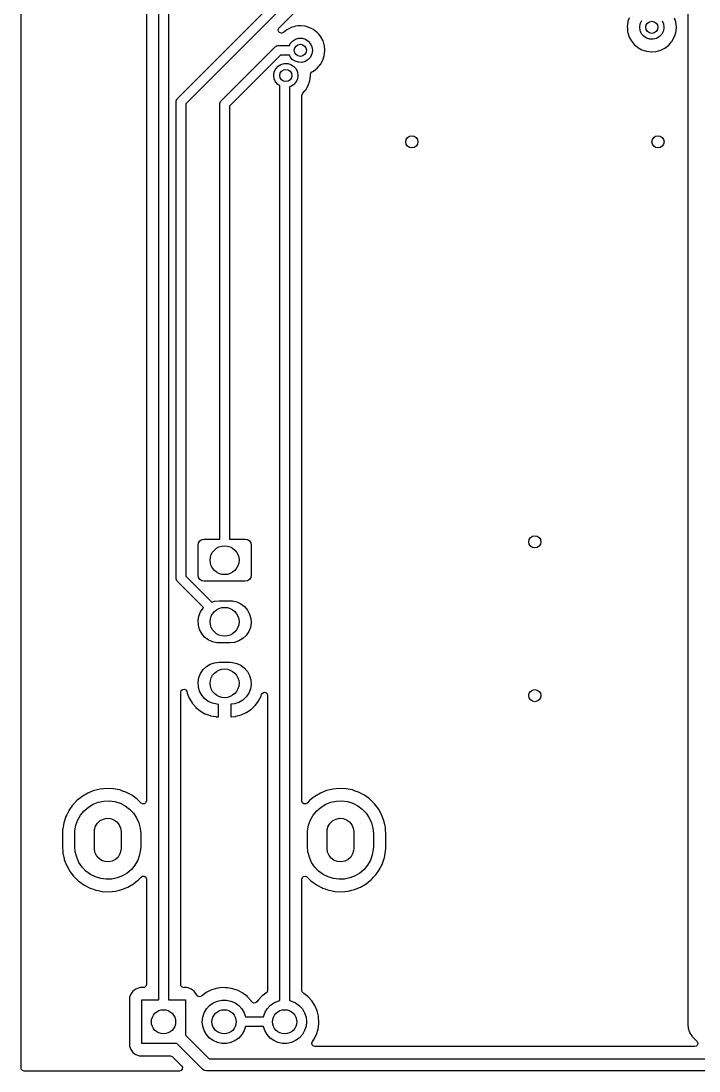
# Model space of a CAD drawing. Extents: x 63 to 234, y -148 to -41.
# Drawn here: x 62.62 to 90.59, y -147.57 to -104.24 of the extents above; entities that cross this region are included whole.
import ezdxf

# ---------------------------------------------------------------- set-up
doc = ezdxf.new("R2010")
doc.units = 0
doc.layers.add('BLACK', color=7, linetype='CONTINUOUS')

msp = doc.modelspace()

# ---------------------------------------------------------------- linework, layer by layer
at = {"layer": 'BLACK', "linetype": 'CONTINUOUS'}
for p, q in [((62.6155, -147.447), (62.6155, -40.7665)), ((90.1379, -97.205), (90.1379, -145.592)), ((69.0736, -107.428), (77.778, -98.7232)), ((78.1194, -98.9474), (69.415, -107.652)), ((73.2637, -104.522), (78.4585, -99.3274)), ((68.297, -144.642), (68.297, -101.992)), ((68.697, -101.992), (68.697, -144.642)), ((67.7885, -102.626), (67.7885, -136.425)), ((74.0672, -104.44), (73.9589, -104.45)), ((74.1497, -104.433), (74.0672, -104.44)), ((74.1558, -104.433), (74.1497, -104.433)), ((74.3402, -104.453), (74.1558, -104.433)), ((74.1558, -104.433), (74.1558, -104.433)), ((87.6548, -104.285), (87.6327, -104.481)), ((87.6627, -104.26), (87.6548, -104.285)), ((87.7127, -104.102), (87.6627, -104.26)), ((88.146, -104.489), (88.1678, -104.349)), ((88.1678, -104.349), (88.2281, -104.221)), ((89.0672, -104.226), (89.1259, -104.355)), ((89.1259, -104.355), (89.146, -104.496)), ((89.6309, -104.268), (89.5847, -104.115)), ((89.6401, -104.299), (89.6309, -104.268)), ((89.6594, -104.496), (89.6401, -104.299)), ((73.228, -104.593), (73.2575, -104.529)), ((73.2381, -104.664), (73.228, -104.593)), ((73.2846, -104.717), (73.2381, -104.664)), ((73.2575, -104.529), (73.2637, -104.522)), ((73.3528, -104.737), (73.2846, -104.717)), ((73.3699, -104.737), (73.3528, -104.737)), ((73.3832, -104.737), (73.3699, -104.737)), ((73.4488, -104.71), (73.3832, -104.737)), ((73.5877, -104.598), (73.4488, -104.71)), ((73.6708, -104.555), (73.5877, -104.598)), ((73.7575, -104.509), (73.6708, -104.555)), ((73.763, -104.506), (73.7575, -104.509)), ((73.7575, -104.509), (73.7575, -104.509)), ((73.8683, -104.475), (73.763, -104.506)), ((73.9468, -104.452), (73.8683, -104.475)), ((73.9527, -104.45), (73.9468, -104.452)), ((73.9468, -104.452), (73.9468, -104.452)), ((73.9588, -104.45), (73.9527, -104.45)), ((73.9589, -104.45), (73.9588, -104.45)), ((74.3464, -104.453), (74.3402, -104.453)), ((74.3402, -104.453), (74.3402, -104.453)), ((74.5353, -104.512), (74.3464, -104.453)), ((74.7093, -104.606), (74.5353, -104.512)), ((74.714, -104.61), (74.7093, -104.606)), ((74.8546, -104.726), (74.714, -104.61)), ((74.714, -104.61), (74.714, -104.61)), ((74.8617, -104.732), (74.8546, -104.726)), ((74.8656, -104.737), (74.8617, -104.732)), ((74.9126, -104.794), (74.8656, -104.737)), ((74.8656, -104.737), (74.8656, -104.737)), ((74.9867, -104.885), (74.9126, -104.794)), ((87.6327, -104.481), (87.6363, -104.524)), ((87.6363, -104.524), (87.6483, -104.666)), ((87.6483, -104.666), (87.6493, -104.679)), ((87.6493, -104.679), (87.6589, -104.712)), ((87.6589, -104.712), (87.7011, -104.859)), ((87.7011, -104.859), (87.7038, -104.869)), ((87.7038, -104.869), (87.7942, -105.045)), ((88.1644, -104.63), (88.146, -104.489)), ((88.2215, -104.76), (88.1644, -104.63)), ((88.3127, -104.868), (88.2215, -104.76)), ((88.4307, -104.947), (88.3127, -104.868)), ((89.0605, -104.775), (88.9654, -104.88)), ((89.1223, -104.648), (89.0605, -104.775)), ((89.1459, -104.508), (89.1223, -104.648)), ((89.146, -104.496), (89.1459, -104.508)), ((89.5718, -104.908), (89.6342, -104.72)), ((89.6342, -104.72), (89.659, -104.524)), ((89.659, -104.524), (89.6592, -104.509)), ((89.6592, -104.509), (89.6593, -104.499)), ((89.6593, -104.499), (89.6594, -104.496)), ((89.6593, -104.499), (89.6593, -104.499)), ((70.8756, -107.531), (73.1019, -105.304)), ((73.1019, -105.304), (73.1302, -105.287)), ((73.1302, -105.287), (73.1564, -105.266)), ((73.1564, -105.266), (73.1676, -105.263)), ((73.1676, -105.263), (73.1773, -105.257)), ((73.1773, -105.257), (73.2105, -105.253)), ((73.2105, -105.253), (73.2431, -105.246)), ((73.2431, -105.246), (73.6897, -105.246)), ((73.6897, -105.246), (73.7247, -105.171)), ((73.7247, -105.171), (73.8185, -105.065)), ((73.8185, -105.065), (73.9384, -104.989)), ((73.9384, -104.989), (74.0747, -104.951)), ((74.0747, -104.951), (74.2165, -104.951)), ((74.2165, -104.951), (74.3523, -104.992)), ((74.3523, -104.992), (74.4713, -105.069)), ((74.4713, -105.069), (74.5638, -105.177)), ((74.5638, -105.177), (74.6225, -105.306)), ((74.6225, -105.306), (74.6426, -105.446)), ((75.0795, -105.06), (74.9867, -104.885)), ((75.0949, -105.111), (75.0795, -105.06)), ((75.1294, -105.225), (75.0949, -105.111)), ((75.1367, -105.249), (75.1294, -105.225)), ((75.156, -105.446), (75.1367, -105.249)), ((87.7942, -105.045), (87.917, -105.2)), ((87.917, -105.2), (87.9217, -105.204)), ((87.9217, -105.204), (87.9217, -105.204)), ((87.9217, -105.204), (88.0545, -105.317)), ((88.5661, -104.989), (88.4307, -104.947)), ((88.7078, -104.992), (88.5661, -104.989)), ((88.8446, -104.954), (88.7078, -104.992)), ((88.9654, -104.88), (88.8446, -104.954)), ((89.189, -105.351), (89.3448, -105.229)), ((89.3448, -105.229), (89.4572, -105.099)), ((89.4572, -105.099), (89.47, -105.084)), ((89.47, -105.084), (89.4701, -105.084)), ((89.4701, -105.084), (89.4741, -105.08)), ((89.4741, -105.08), (89.5718, -104.908)), ((73.3259, -105.646), (71.217, -107.755)), ((73.6899, -105.646), (73.3259, -105.646)), ((73.7181, -105.71), (73.6899, -105.646)), ((73.8093, -105.819), (73.7181, -105.71)), ((74.5571, -105.725), (74.462, -105.831)), ((74.6189, -105.598), (74.5571, -105.725)), ((74.6425, -105.458), (74.6189, -105.598)), ((74.6426, -105.446), (74.6425, -105.458)), ((75.0684, -105.858), (75.1308, -105.67)), ((75.1308, -105.67), (75.1556, -105.474)), ((75.1556, -105.474), (75.156, -105.446)), ((88.0545, -105.317), (88.0677, -105.328)), ((88.0677, -105.328), (88.2403, -105.424)), ((88.2403, -105.424), (88.4284, -105.485)), ((88.4284, -105.485), (88.6248, -105.509)), ((88.6248, -105.509), (88.6309, -105.508)), ((88.6309, -105.508), (88.8158, -105.494)), ((88.6309, -105.508), (88.6309, -105.508)), ((88.8158, -105.494), (88.8158, -105.494)), ((88.8158, -105.494), (88.822, -105.494)), ((88.822, -105.494), (89.0125, -105.44)), ((89.0125, -105.44), (89.018, -105.438)), ((89.018, -105.438), (89.1835, -105.354)), ((89.018, -105.438), (89.018, -105.438)), ((89.1835, -105.354), (89.189, -105.351)), ((89.1835, -105.354), (89.1835, -105.354)), ((73.1279, -106.212), (73.2218, -106.106)), ((73.2218, -106.106), (73.3417, -106.03)), ((73.3417, -106.03), (73.478, -105.991)), ((73.478, -105.991), (73.6197, -105.992)), ((73.6197, -105.992), (73.7556, -106.033)), ((73.7556, -106.033), (73.8745, -106.11)), ((73.9273, -105.897), (73.8093, -105.819)), ((73.8745, -106.11), (73.9671, -106.217)), ((74.0627, -105.939), (73.9273, -105.897)), ((74.2044, -105.942), (74.0627, -105.939)), ((74.3412, -105.905), (74.2044, -105.942)), ((74.462, -105.831), (74.3412, -105.905)), ((74.8414, -106.18), (74.9351, -106.071)), ((74.9351, -106.071), (74.9666, -106.035)), ((74.9666, -106.035), (74.9667, -106.035)), ((74.9667, -106.035), (74.9707, -106.03)), ((74.9707, -106.03), (75.0684, -105.858)), ((73.0459, -106.48), (73.0677, -106.34)), ((73.0642, -106.621), (73.0459, -106.48)), ((73.0677, -106.34), (73.1279, -106.212)), ((73.9671, -106.217), (74.0257, -106.346)), ((74.0457, -106.499), (74.0222, -106.638)), ((74.0257, -106.346), (74.0458, -106.486)), ((74.0458, -106.486), (74.0457, -106.499)), ((74.534, -106.711), (74.5588, -106.515)), ((74.5563, -106.457), (74.5696, -106.387)), ((74.5592, -106.486), (74.5563, -106.457)), ((74.5588, -106.515), (74.5592, -106.486)), ((74.5696, -106.387), (74.6184, -106.336)), ((74.6184, -106.336), (74.6249, -106.332)), ((74.6249, -106.332), (74.6538, -106.318)), ((74.6538, -106.318), (74.6856, -106.302)), ((74.6856, -106.302), (74.7688, -106.236)), ((74.7688, -106.236), (74.8366, -106.184)), ((74.8366, -106.184), (74.8414, -106.18)), ((73.1213, -106.751), (73.0642, -106.621)), ((73.2126, -106.859), (73.1213, -106.751)), ((73.297, -106.915), (73.2126, -106.859)), ((73.297, -144.669), (73.297, -106.915)), ((73.7444, -106.945), (73.697, -106.958)), ((73.697, -106.958), (73.697, -144.669)), ((73.8652, -106.871), (73.7444, -106.945)), ((73.9603, -106.766), (73.8652, -106.871)), ((74.0222, -106.638), (73.9603, -106.766)), ((74.3739, -107.071), (74.4716, -106.899)), ((74.4716, -106.899), (74.534, -106.711)), ((69.0349, -107.482), (69.0558, -107.456)), ((69.0558, -107.456), (69.0736, -107.428)), ((74.2055, -107.311), (74.2255, -107.243)), ((74.2055, -136.429), (74.2055, -107.311)), ((74.2255, -107.243), (74.2427, -107.222)), ((74.2427, -107.222), (74.2447, -107.22)), ((74.2447, -107.22), (74.3322, -107.119)), ((74.3322, -107.119), (74.3699, -107.075)), ((74.3699, -107.075), (74.3739, -107.071)), ((74.3699, -107.075), (74.3699, -107.075)), ((69.015, -107.569), (69.0225, -107.536)), ((69.015, -127.23), (69.015, -107.569)), ((69.0225, -107.536), (69.0262, -107.503)), ((69.0262, -107.503), (69.0324, -107.493)), ((69.0324, -107.493), (69.0349, -107.482)), ((69.415, -107.652), (69.415, -127.147)), ((70.817, -107.672), (70.8245, -107.639)), ((70.817, -125.622), (70.817, -107.672)), ((70.8245, -107.639), (70.8282, -107.606)), ((70.8282, -107.606), (70.8344, -107.596)), ((70.8344, -107.596), (70.8369, -107.585)), ((70.8369, -107.585), (70.8578, -107.559)), ((70.8578, -107.559), (70.8756, -107.531)), ((71.217, -107.755), (71.217, -125.622)), ((69.9952, -125.695), (70.0763, -125.641)), ((70.0763, -125.641), (70.172, -125.622)), ((70.172, -125.622), (70.817, -125.622)), ((71.217, -125.622), (71.862, -125.622)), ((71.862, -125.622), (71.9577, -125.641)), ((71.9577, -125.641), (72.0388, -125.695)), ((69.922, -125.872), (69.941, -125.776)), ((69.922, -127.112), (69.922, -125.872)), ((69.941, -125.776), (69.9952, -125.695)), ((72.0388, -125.695), (72.093, -125.776)), ((72.093, -125.776), (72.112, -125.872)), ((72.112, -125.872), (72.112, -127.112)), ((69.0224, -127.263), (69.015, -127.23)), ((69.0261, -127.296), (69.0224, -127.263)), ((69.0322, -127.306), (69.0261, -127.296)), ((69.0348, -127.317), (69.0322, -127.306)), ((69.0556, -127.343), (69.0348, -127.317)), ((69.0733, -127.371), (69.0556, -127.343)), ((70.1504, -128.448), (69.0733, -127.371)), ((69.415, -127.147), (70.4892, -128.221)), ((69.941, -127.208), (69.922, -127.112)), ((69.9952, -127.289), (69.941, -127.208)), ((70.0763, -127.343), (69.9952, -127.289)), ((70.172, -127.362), (70.0763, -127.343)), ((71.862, -127.362), (70.172, -127.362)), ((71.9577, -127.343), (71.862, -127.362)), ((72.0388, -127.289), (71.9577, -127.343)), ((72.093, -127.208), (72.0388, -127.289)), ((72.112, -127.112), (72.093, -127.208)), ((70.4892, -128.221), (70.6052, -128.182)), ((70.6052, -128.182), (70.792, -128.162)), ((70.792, -128.162), (71.242, -128.162)), ((71.242, -128.162), (71.339, -128.167)), ((71.339, -128.167), (71.5224, -128.208)), ((71.5224, -128.208), (71.6927, -128.288)), ((69.954, -128.798), (70.0238, -128.624)), ((70.0238, -128.624), (70.1295, -128.468)), ((70.1295, -128.468), (70.1504, -128.448)), ((71.6927, -128.288), (71.842, -128.402)), ((71.842, -128.402), (71.9633, -128.546)), ((71.9633, -128.546), (72.0509, -128.712)), ((69.9234, -128.983), (69.954, -128.798)), ((69.9332, -129.171), (69.9234, -128.983)), ((72.0509, -128.712), (72.1008, -128.893)), ((72.1106, -129.081), (72.08, -129.266)), ((72.1008, -128.893), (72.1106, -129.081)), ((69.9831, -129.352), (69.9332, -129.171)), ((70.0707, -129.518), (69.9831, -129.352)), ((70.192, -129.662), (70.0707, -129.518)), ((72.0102, -129.44), (71.9045, -129.596)), ((72.08, -129.266), (72.0102, -129.44)), ((70.3413, -129.776), (70.192, -129.662)), ((70.5116, -129.856), (70.3413, -129.776)), ((70.695, -129.897), (70.5116, -129.856)), ((70.792, -129.902), (70.695, -129.897)), ((71.242, -129.902), (70.792, -129.902)), ((71.4288, -129.882), (71.242, -129.902)), ((71.6069, -129.822), (71.4288, -129.882)), ((71.768, -129.725), (71.6069, -129.822)), ((71.9045, -129.596), (71.768, -129.725)), ((70.266, -130.879), (70.4271, -130.782)), ((70.4271, -130.782), (70.6052, -130.722)), ((70.6052, -130.722), (70.792, -130.702)), ((70.792, -130.702), (71.242, -130.702)), ((71.242, -130.702), (71.339, -130.707)), ((71.339, -130.707), (71.5224, -130.748)), ((71.5224, -130.748), (71.6927, -130.828)), ((71.6927, -130.828), (71.842, -130.942)), ((69.954, -131.338), (70.0238, -131.164)), ((70.0238, -131.164), (70.1295, -131.008)), ((70.1295, -131.008), (70.266, -130.879)), ((71.842, -130.942), (71.9633, -131.086)), ((71.9633, -131.086), (72.0509, -131.252)), ((72.0509, -131.252), (72.1008, -131.433)), ((69.9234, -131.523), (69.954, -131.338)), ((69.9332, -131.711), (69.9234, -131.523)), ((69.9831, -131.892), (69.9332, -131.711)), ((72.1106, -131.621), (72.08, -131.806)), ((72.1008, -131.433), (72.1106, -131.621)), ((69.2055, -131.936), (69.2255, -131.867)), ((69.2055, -144.007), (69.2055, -131.936)), ((69.2255, -131.867), (69.2792, -131.821)), ((69.2792, -131.821), (69.3494, -131.811)), ((69.3494, -131.811), (69.414, -131.84)), ((69.414, -131.84), (69.4524, -131.9)), ((69.4524, -131.9), (69.4548, -131.91)), ((69.4548, -131.91), (69.4663, -131.964)), ((69.4663, -131.964), (69.4693, -131.974)), ((69.4693, -131.974), (69.5513, -132.182)), ((70.0707, -132.058), (69.9831, -131.892)), ((70.192, -132.202), (70.0707, -132.058)), ((71.9045, -132.136), (71.768, -132.265)), ((72.0102, -131.98), (71.9045, -132.136)), ((72.08, -131.806), (72.0102, -131.98)), ((72.4198, -132.296), (72.521, -132.097)), ((72.521, -132.097), (72.525, -132.087)), ((72.525, -132.087), (72.5422, -132.032)), ((72.5422, -132.032), (72.5815, -131.973)), ((72.5815, -131.973), (72.6465, -131.944)), ((72.6465, -131.944), (72.7166, -131.955)), ((72.7166, -131.955), (72.7695, -132.003)), ((72.7695, -132.003), (72.7885, -132.069)), ((72.7885, -132.069), (72.7885, -144.25)), ((69.5513, -132.182), (69.556, -132.191)), ((69.556, -132.191), (69.6718, -132.382)), ((69.6718, -132.382), (69.6781, -132.391)), ((69.6781, -132.391), (69.8243, -132.559)), ((69.8243, -132.559), (69.832, -132.567)), ((69.832, -132.567), (70.0045, -132.708)), ((70.3413, -132.316), (70.192, -132.202)), ((70.5116, -132.396), (70.3413, -132.316)), ((70.695, -132.437), (70.5116, -132.396)), ((70.763, -132.44), (70.695, -132.437)), ((70.763, -132.936), (70.763, -132.44)), ((71.4288, -132.422), (71.271, -132.439)), ((71.271, -132.439), (71.271, -132.932)), ((71.6069, -132.362), (71.4288, -132.422)), ((71.768, -132.265), (71.6069, -132.362)), ((72.1124, -132.646), (72.2739, -132.492)), ((72.2739, -132.492), (72.281, -132.484)), ((72.281, -132.484), (72.4142, -132.305)), ((72.4142, -132.305), (72.4198, -132.296)), ((70.0045, -132.708), (70.0133, -132.714)), ((70.0133, -132.714), (70.2073, -132.825)), ((70.2073, -132.825), (70.2169, -132.829)), ((70.2169, -132.829), (70.4267, -132.905)), ((70.4267, -132.905), (70.437, -132.908)), ((70.437, -132.908), (70.6578, -132.948)), ((70.6578, -132.948), (70.666, -132.949)), ((70.666, -132.949), (70.6849, -132.95)), ((70.6849, -132.95), (70.6878, -132.95)), ((70.6878, -132.95), (70.7449, -132.95)), ((70.7449, -132.95), (70.7601, -132.946)), ((70.7601, -132.946), (70.7613, -132.944)), ((70.7613, -132.944), (70.763, -132.936)), ((71.271, -132.932), (71.2755, -132.947)), ((71.2755, -132.947), (71.2769, -132.948)), ((71.2769, -132.948), (71.2845, -132.95)), ((71.2845, -132.95), (71.2981, -132.95)), ((71.2981, -132.95), (71.3034, -132.95)), ((71.3034, -132.95), (71.4697, -132.936)), ((71.4697, -132.936), (71.4802, -132.934)), ((71.4802, -132.934), (71.6962, -132.878)), ((71.6962, -132.878), (71.7062, -132.874)), ((71.7062, -132.874), (71.9097, -132.783)), ((71.9097, -132.783), (71.919, -132.777)), ((71.919, -132.777), (72.1042, -132.653)), ((72.1042, -132.653), (72.1124, -132.646)), ((65.6169, -136.001), (65.397, -136.09)), ((65.6212, -135.999), (65.6169, -136.001)), ((65.6169, -136.001), (65.6169, -136.001)), ((65.7739, -135.962), (65.6212, -135.999)), ((65.8801, -135.936), (65.7739, -135.962)), ((65.8846, -135.935), (65.8801, -135.936)), ((65.8801, -135.936), (65.8801, -135.936)), ((66.1545, -135.909), (65.8846, -135.935)), ((66.1591, -135.909), (66.1545, -135.909)), ((66.4208, -135.922), (66.1591, -135.909)), ((66.1591, -135.909), (66.1591, -135.909)), ((66.4253, -135.922), (66.4208, -135.922)), ((66.4208, -135.922), (66.4208, -135.922)), ((66.4298, -135.923), (66.4253, -135.922)), ((66.5933, -135.956), (66.4298, -135.923)), ((66.4298, -135.923), (66.4298, -135.923)), ((66.6914, -135.975), (66.5933, -135.956)), ((66.8099, -136.017), (66.6914, -135.975)), ((66.9427, -136.064), (66.8099, -136.017)), ((66.9428, -136.064), (66.9427, -136.064)), ((66.9471, -136.065), (66.9428, -136.064)), ((67.187, -136.191), (66.9471, -136.065)), ((75.2169, -136.001), (74.997, -136.09)), ((75.2212, -135.999), (75.2169, -136.001)), ((75.2169, -136.001), (75.2169, -136.001)), ((75.3739, -135.962), (75.2212, -135.999)), ((75.4801, -135.936), (75.3739, -135.962)), ((75.4846, -135.935), (75.4801, -135.936)), ((75.4801, -135.936), (75.4801, -135.936)), ((75.7545, -135.909), (75.4846, -135.935)), ((75.7591, -135.909), (75.7545, -135.909)), ((76.0208, -135.922), (75.7591, -135.909)), ((75.7591, -135.909), (75.7591, -135.909)), ((76.0253, -135.922), (76.0208, -135.922)), ((76.0208, -135.922), (76.0208, -135.922)), ((76.0298, -135.923), (76.0253, -135.922)), ((76.1933, -135.956), (76.0298, -135.923)), ((76.0298, -135.923), (76.0298, -135.923)), ((76.2914, -135.975), (76.1933, -135.956)), ((76.4099, -136.017), (76.2914, -135.975)), ((76.5427, -136.064), (76.4099, -136.017)), ((76.5428, -136.064), (76.5427, -136.064)), ((76.5471, -136.065), (76.5428, -136.064)), ((76.787, -136.191), (76.5471, -136.065)), ((64.9209, -136.411), (64.7898, -136.551)), ((64.9241, -136.407), (64.9209, -136.411)), ((64.9376, -136.397), (64.9241, -136.407)), ((65.0643, -136.295), (64.9376, -136.397)), ((65.1358, -136.238), (65.0643, -136.295)), ((65.3698, -136.101), (65.1358, -136.238)), ((65.397, -136.09), (65.3698, -136.101)), ((65.5923, -136.564), (65.8062, -136.479)), ((65.8062, -136.479), (66.0313, -136.432)), ((66.0313, -136.432), (66.2611, -136.424)), ((66.2611, -136.424), (66.489, -136.454)), ((66.489, -136.454), (66.7087, -136.522)), ((67.1907, -136.194), (67.187, -136.191)), ((67.394, -136.342), (67.1907, -136.194)), ((67.4063, -136.351), (67.394, -136.342)), ((67.5716, -136.513), (67.4063, -136.351)), ((67.7685, -136.493), (67.7148, -136.54)), ((67.7885, -136.425), (67.7685, -136.493)), ((74.2062, -136.442), (74.2055, -136.429)), ((74.2333, -136.508), (74.2062, -136.442)), ((74.2915, -136.548), (74.2333, -136.508)), ((74.5241, -136.407), (74.4257, -136.513)), ((74.5376, -136.397), (74.5241, -136.407)), ((74.6643, -136.295), (74.5376, -136.397)), ((74.7358, -136.238), (74.6643, -136.295)), ((74.9698, -136.101), (74.7358, -136.238)), ((74.997, -136.09), (74.9698, -136.101)), ((75.1923, -136.564), (75.4062, -136.479)), ((75.4062, -136.479), (75.6313, -136.432)), ((75.6313, -136.432), (75.8611, -136.424)), ((75.8611, -136.424), (76.089, -136.454)), ((76.089, -136.454), (76.3087, -136.522)), ((76.7907, -136.194), (76.787, -136.191)), ((76.994, -136.342), (76.7907, -136.194)), ((77.0063, -136.351), (76.994, -136.342)), ((77.0689, -136.412), (77.0063, -136.351)), ((77.1801, -136.521), (77.0689, -136.412)), ((64.5824, -136.832), (64.5003, -136.997)), ((64.5844, -136.828), (64.5824, -136.832)), ((64.5824, -136.832), (64.5824, -136.832)), ((64.739, -136.606), (64.5844, -136.828)), ((64.7898, -136.551), (64.739, -136.606)), ((65.0762, -137.012), (65.222, -136.834)), ((65.222, -136.834), (65.3957, -136.683)), ((65.3957, -136.683), (65.5923, -136.564)), ((66.7087, -136.522), (66.9137, -136.626)), ((66.9137, -136.626), (67.0982, -136.763)), ((67.0982, -136.763), (67.2569, -136.93)), ((67.2569, -136.93), (67.3853, -137.121)), ((67.5744, -136.515), (67.5716, -136.513)), ((67.58, -136.521), (67.5744, -136.515)), ((67.6446, -136.55), (67.58, -136.521)), ((67.7148, -136.54), (67.6446, -136.55)), ((74.3625, -136.551), (74.2915, -136.548)), ((74.4236, -136.515), (74.3625, -136.551)), ((74.4257, -136.513), (74.4236, -136.515)), ((74.6762, -137.012), (74.822, -136.834)), ((74.822, -136.834), (74.9957, -136.683)), ((74.9957, -136.683), (75.1923, -136.564)), ((76.3087, -136.522), (76.5137, -136.626)), ((76.5137, -136.626), (76.6982, -136.763)), ((76.6982, -136.763), (76.8569, -136.93)), ((76.8569, -136.93), (76.9853, -137.121)), ((77.2002, -136.541), (77.1801, -136.521)), ((77.2029, -136.544), (77.2002, -136.541)), ((77.2074, -136.55), (77.2029, -136.544)), ((77.2029, -136.544), (77.2029, -136.544)), ((77.3647, -136.756), (77.2074, -136.55)), ((77.4963, -136.993), (77.3647, -136.756)), ((64.3784, -137.333), (64.336, -137.577)), ((64.3792, -137.329), (64.3784, -137.333)), ((64.3784, -137.333), (64.3784, -137.333)), ((64.4636, -137.071), (64.3792, -137.329)), ((64.5003, -136.997), (64.4636, -137.071)), ((64.884, -137.428), (64.9624, -137.212)), ((64.9624, -137.212), (65.0762, -137.012)), ((65.6945, -137.468), (65.7732, -137.341)), ((65.7732, -137.341), (65.8831, -137.24)), ((65.8831, -137.24), (66.0161, -137.173)), ((66.0161, -137.173), (66.1625, -137.143)), ((66.1625, -137.143), (66.3114, -137.154)), ((66.3114, -137.154), (66.4518, -137.205)), ((66.4518, -137.205), (66.5735, -137.291)), ((66.5735, -137.291), (66.6675, -137.407)), ((67.3853, -137.121), (67.4798, -137.33)), ((67.4798, -137.33), (67.5376, -137.553)), ((74.484, -137.428), (74.5624, -137.212)), ((74.5624, -137.212), (74.6762, -137.012)), ((75.2946, -137.468), (75.3732, -137.341)), ((75.3732, -137.341), (75.4831, -137.24)), ((75.4831, -137.24), (75.6161, -137.173)), ((75.6161, -137.173), (75.7625, -137.143)), ((75.7625, -137.143), (75.9114, -137.154)), ((75.9114, -137.154), (76.0518, -137.205)), ((76.0518, -137.205), (76.1735, -137.291)), ((76.1735, -137.291), (76.2674, -137.407)), ((76.9853, -137.121), (77.0798, -137.33)), ((77.0798, -137.33), (77.1376, -137.553)), ((77.5924, -137.247), (77.4963, -136.993)), ((77.5934, -137.251), (77.5924, -137.247)), ((77.6378, -137.452), (77.5934, -137.251)), ((77.5934, -137.251), (77.5934, -137.251)), ((64.3328, -137.596), (64.3285, -137.682)), ((64.3285, -137.682), (64.3285, -138.371)), ((64.336, -137.577), (64.3328, -137.596)), ((64.837, -137.782), (64.843, -137.654)), ((64.837, -138.302), (64.837, -137.782)), ((64.843, -137.654), (64.884, -137.428)), ((65.647, -137.692), (65.6529, -137.612)), ((65.647, -138.392), (65.647, -137.692)), ((65.6529, -137.612), (65.6945, -137.468)), ((66.6675, -137.407), (66.7267, -137.544)), ((66.7267, -137.544), (66.747, -137.692)), ((66.747, -137.692), (66.747, -138.392)), ((67.5376, -137.553), (67.557, -137.782)), ((67.557, -137.782), (67.557, -138.302)), ((74.437, -137.782), (74.443, -137.654)), ((74.437, -138.302), (74.437, -137.782)), ((74.443, -137.654), (74.484, -137.428)), ((75.247, -137.692), (75.2529, -137.612)), ((75.247, -138.392), (75.247, -137.692)), ((75.2529, -137.612), (75.2946, -137.468)), ((76.2674, -137.407), (76.3267, -137.544)), ((76.3267, -137.544), (76.347, -137.692)), ((76.347, -137.692), (76.347, -138.392)), ((77.1376, -137.553), (77.157, -137.782)), ((77.157, -137.782), (77.157, -138.302)), ((77.6509, -137.512), (77.6378, -137.452)), ((77.6512, -137.516), (77.6509, -137.512)), ((77.6633, -137.683), (77.6512, -137.516)), ((77.6655, -137.713), (77.6633, -137.683)), ((77.6655, -138.402), (77.6655, -137.713)), ((64.3285, -138.371), (64.3287, -138.373)), ((64.3287, -138.373), (64.3287, -138.373)), ((64.3287, -138.373), (64.3365, -138.481)), ((64.3365, -138.481), (64.3431, -138.572)), ((64.3431, -138.572), (64.3441, -138.577)), ((64.3441, -138.577), (64.3441, -138.577)), ((64.3441, -138.577), (64.3969, -138.816)), ((64.8564, -138.531), (64.837, -138.302)), ((64.9142, -138.754), (64.8564, -138.531)), ((65.6673, -138.54), (65.647, -138.392)), ((65.7266, -138.677), (65.6673, -138.54)), ((65.8205, -138.793), (65.7266, -138.677)), ((66.6994, -138.616), (66.6208, -138.743)), ((66.7411, -138.472), (66.6994, -138.616)), ((66.747, -138.392), (66.7411, -138.472)), ((67.51, -138.656), (67.4316, -138.872)), ((67.551, -138.43), (67.51, -138.656)), ((67.557, -138.302), (67.551, -138.43)), ((74.4564, -138.531), (74.437, -138.302)), ((74.5142, -138.754), (74.4564, -138.531)), ((75.2673, -138.54), (75.247, -138.392)), ((75.3265, -138.677), (75.2673, -138.54)), ((75.4205, -138.793), (75.3265, -138.677)), ((76.2994, -138.616), (76.2208, -138.743)), ((76.3411, -138.472), (76.2994, -138.616)), ((76.347, -138.392), (76.3411, -138.472)), ((77.11, -138.656), (77.0316, -138.872)), ((77.151, -138.43), (77.11, -138.656)), ((77.157, -138.302), (77.151, -138.43)), ((77.6249, -138.697), (77.6606, -138.492)), ((77.6606, -138.492), (77.6612, -138.488)), ((77.6606, -138.492), (77.6606, -138.492)), ((77.6612, -138.488), (77.6644, -138.424)), ((77.6644, -138.424), (77.6654, -138.404)), ((77.6654, -138.404), (77.6655, -138.402)), ((77.6654, -138.404), (77.6654, -138.404)), ((64.3969, -138.816), (64.4016, -138.837)), ((64.4016, -138.837), (64.431, -138.915)), ((64.431, -138.915), (64.4942, -139.082)), ((64.4942, -139.082), (64.4977, -139.091)), ((64.4977, -139.091), (64.4999, -139.095)), ((64.4999, -139.095), (64.6264, -139.323)), ((65.0087, -138.963), (64.9142, -138.754)), ((65.1371, -139.154), (65.0087, -138.963)), ((65.9422, -138.879), (65.8205, -138.793)), ((66.0826, -138.93), (65.9422, -138.879)), ((66.2315, -138.941), (66.0826, -138.93)), ((66.3779, -138.911), (66.2315, -138.941)), ((66.5109, -138.844), (66.3779, -138.911)), ((66.6208, -138.743), (66.5109, -138.844)), ((67.3178, -139.072), (67.172, -139.25)), ((67.4316, -138.872), (67.3178, -139.072)), ((74.6087, -138.963), (74.5142, -138.754)), ((74.7371, -139.154), (74.6087, -138.963)), ((75.5422, -138.879), (75.4205, -138.793)), ((75.6826, -138.93), (75.5422, -138.879)), ((75.8315, -138.941), (75.6826, -138.93)), ((75.9779, -138.911), (75.8315, -138.941)), ((76.1109, -138.844), (75.9779, -138.911)), ((76.2208, -138.743), (76.1109, -138.844)), ((76.9178, -139.072), (76.772, -139.25)), ((77.0316, -138.872), (76.9178, -139.072)), ((77.4266, -139.222), (77.5283, -139.017)), ((77.5283, -139.017), (77.5304, -139.013)), ((77.5283, -139.017), (77.5283, -139.017)), ((77.5304, -139.013), (77.6148, -138.755)), ((77.6148, -138.755), (77.6249, -138.697)), ((64.6264, -139.323), (64.6293, -139.328)), ((64.6293, -139.328), (64.6468, -139.351)), ((64.6468, -139.351), (64.7879, -139.536)), ((64.7879, -139.536), (64.7938, -139.543)), ((64.7938, -139.543), (64.7971, -139.547)), ((65.2958, -139.321), (65.1371, -139.154)), ((65.4803, -139.458), (65.2958, -139.321)), ((65.6853, -139.562), (65.4803, -139.458)), ((66.8017, -139.52), (66.5878, -139.605)), ((66.9983, -139.401), (66.8017, -139.52)), ((67.172, -139.25), (66.9983, -139.401)), ((67.5704, -139.569), (67.6315, -139.533)), ((67.6315, -139.533), (67.7025, -139.536)), ((67.7025, -139.536), (67.7607, -139.576)), ((74.2255, -139.591), (74.2792, -139.544)), ((74.2792, -139.544), (74.3494, -139.534)), ((74.3494, -139.534), (74.414, -139.563)), ((74.8958, -139.321), (74.7371, -139.154)), ((75.0803, -139.458), (74.8958, -139.321)), ((75.2853, -139.562), (75.0803, -139.458)), ((76.4017, -139.52), (76.1878, -139.605)), ((76.5983, -139.401), (76.4017, -139.52)), ((76.772, -139.25), (76.5983, -139.401)), ((77.1638, -139.576), (77.2519, -139.482)), ((77.2519, -139.482), (77.255, -139.478)), ((77.2519, -139.482), (77.2519, -139.482)), ((77.255, -139.478), (77.4096, -139.256)), ((77.4096, -139.256), (77.4266, -139.222)), ((64.7971, -139.547), (64.7971, -139.547)), ((64.7971, -139.547), (64.8241, -139.573)), ((64.8241, -139.573), (64.9877, -139.733)), ((64.9877, -139.733), (64.9914, -139.736)), ((64.9914, -139.736), (64.9914, -139.736)), ((64.9914, -139.736), (65.0515, -139.779)), ((65.0515, -139.779), (65.207, -139.893)), ((65.207, -139.893), (65.4469, -140.019)), ((65.905, -139.63), (65.6853, -139.562)), ((66.1329, -139.66), (65.905, -139.63)), ((66.3627, -139.652), (66.1329, -139.66)), ((66.5878, -139.605), (66.3627, -139.652)), ((67.0242, -139.983), (67.2582, -139.846)), ((67.2582, -139.846), (67.4246, -139.713)), ((67.4246, -139.713), (67.4664, -139.679)), ((67.4664, -139.679), (67.4699, -139.677)), ((67.4664, -139.679), (67.4664, -139.679)), ((67.4699, -139.677), (67.5704, -139.569)), ((67.7607, -139.576), (67.7878, -139.642)), ((67.7878, -139.642), (67.7885, -139.655)), ((67.7885, -139.655), (67.7885, -144.007)), ((74.2055, -139.659), (74.2255, -139.591)), ((74.2055, -144.25), (74.2055, -139.659)), ((74.414, -139.563), (74.4196, -139.569)), ((74.4196, -139.569), (74.5877, -139.733)), ((74.5877, -139.733), (74.5914, -139.736)), ((74.5914, -139.736), (74.5914, -139.736)), ((74.5914, -139.736), (74.6515, -139.779)), ((74.6515, -139.779), (74.807, -139.893)), ((74.807, -139.893), (75.0469, -140.019)), ((75.505, -139.63), (75.2853, -139.562)), ((75.7329, -139.66), (75.505, -139.63)), ((75.9627, -139.652), (75.7329, -139.66)), ((76.1878, -139.605), (75.9627, -139.652)), ((76.6242, -139.983), (76.8582, -139.846)), ((76.8582, -139.846), (77.0246, -139.713)), ((77.0246, -139.713), (77.0664, -139.679)), ((77.0664, -139.679), (77.0699, -139.677)), ((77.0664, -139.679), (77.0664, -139.679)), ((77.0699, -139.677), (77.1638, -139.576)), ((65.4469, -140.019), (65.4512, -140.02)), ((65.4512, -140.02), (65.4513, -140.02)), ((65.4513, -140.02), (65.5664, -140.061)), ((65.5664, -140.061), (65.7026, -140.109)), ((65.7026, -140.109), (65.8007, -140.128)), ((65.8007, -140.128), (65.9642, -140.161)), ((65.9642, -140.161), (65.9642, -140.161)), ((65.9642, -140.161), (65.9687, -140.162)), ((65.9687, -140.162), (65.9732, -140.162)), ((65.9732, -140.162), (65.9732, -140.162)), ((65.9732, -140.162), (66.2349, -140.175)), ((66.2349, -140.175), (66.2349, -140.175)), ((66.2349, -140.175), (66.2395, -140.175)), ((66.2395, -140.175), (66.5094, -140.149)), ((66.5094, -140.149), (66.5139, -140.148)), ((66.5139, -140.148), (66.6736, -140.109)), ((66.5139, -140.148), (66.5139, -140.148)), ((66.6736, -140.109), (66.7728, -140.085)), ((66.7728, -140.085), (66.7822, -140.081)), ((66.7822, -140.081), (67.0199, -139.985)), ((67.0199, -139.985), (67.0242, -139.983)), ((67.0199, -139.985), (67.0199, -139.985)), ((75.0469, -140.019), (75.0512, -140.02)), ((75.0512, -140.02), (75.0513, -140.02)), ((75.0513, -140.02), (75.1664, -140.061)), ((75.1664, -140.061), (75.3026, -140.109)), ((75.3026, -140.109), (75.4007, -140.128)), ((75.4007, -140.128), (75.5642, -140.161)), ((75.5642, -140.161), (75.5642, -140.161)), ((75.5642, -140.161), (75.5687, -140.162)), ((75.5687, -140.162), (75.5732, -140.162)), ((75.5732, -140.162), (75.5732, -140.162)), ((75.5732, -140.162), (75.8349, -140.175)), ((75.8349, -140.175), (75.8349, -140.175)), ((75.8349, -140.175), (75.8395, -140.175)), ((75.8395, -140.175), (76.1094, -140.149)), ((76.1094, -140.149), (76.1139, -140.148)), ((76.1139, -140.148), (76.2736, -140.109)), ((76.1139, -140.148), (76.1139, -140.148)), ((76.2736, -140.109), (76.3728, -140.085)), ((76.3728, -140.085), (76.3822, -140.081)), ((76.3822, -140.081), (76.6199, -139.985)), ((76.6199, -139.985), (76.6242, -139.983)), ((76.6199, -139.985), (76.6199, -139.985)), ((67.2337, -144.279), (67.1464, -144.395)), ((67.3503, -144.191), (67.2337, -144.279)), ((67.4867, -144.14), (67.3503, -144.191)), ((67.5489, -144.133), (67.4867, -144.14)), ((67.6625, -144.133), (67.5489, -144.133)), ((67.7148, -144.122), (67.6625, -144.133)), ((67.7685, -144.076), (67.7148, -144.122)), ((67.7885, -144.007), (67.7685, -144.076)), ((69.2169, -144.06), (69.2055, -144.007)), ((69.2634, -144.113), (69.2169, -144.06)), ((69.3315, -144.133), (69.2634, -144.113)), ((69.4451, -144.133), (69.3315, -144.133)), ((69.5073, -144.14), (69.4451, -144.133)), ((69.6437, -144.191), (69.5073, -144.14)), ((69.7603, -144.279), (69.6437, -144.191)), ((69.8476, -144.395), (69.7603, -144.279)), ((70.4447, -144.241), (70.2815, -144.326)), ((70.4493, -144.239), (70.4447, -144.241)), ((70.4447, -144.241), (70.4447, -144.241)), ((70.6695, -144.167), (70.4493, -144.239)), ((70.8984, -144.132), (70.6695, -144.167)), ((70.9036, -144.132), (70.8984, -144.132)), ((71.0526, -144.134), (70.9036, -144.132)), ((70.9036, -144.132), (70.9036, -144.132)), ((71.13, -144.135), (71.0526, -144.134)), ((71.1351, -144.136), (71.13, -144.135)), ((71.3529, -144.175), (71.1351, -144.136)), ((71.1351, -144.136), (71.1351, -144.136)), ((71.358, -144.176), (71.3529, -144.175)), ((71.3529, -144.175), (71.3529, -144.175)), ((71.3629, -144.177), (71.358, -144.176)), ((71.5715, -144.251), (71.3629, -144.177)), ((71.3629, -144.177), (71.3629, -144.177)), ((71.5764, -144.253), (71.5715, -144.251)), ((71.5715, -144.251), (71.5715, -144.251)), ((71.5809, -144.255), (71.5764, -144.253)), ((71.7746, -144.362), (71.5809, -144.255)), ((71.5809, -144.255), (71.5809, -144.255)), ((72.7885, -144.25), (72.7685, -144.318)), ((74.2206, -144.31), (74.2055, -144.25)), ((74.2706, -144.36), (74.2206, -144.31)), ((67.0953, -144.532), (67.0885, -144.594)), ((67.0885, -144.594), (67.0885, -146.49)), ((67.1464, -144.395), (67.0953, -144.532)), ((67.597, -146.442), (67.597, -144.642)), ((67.597, -144.642), (68.297, -144.642)), ((68.697, -144.642), (69.397, -144.642)), ((69.397, -144.642), (69.397, -146.088)), ((69.8508, -144.404), (69.8476, -144.395)), ((69.8613, -144.432), (69.8508, -144.404)), ((69.8508, -144.404), (69.8508, -144.404)), ((69.8741, -144.457), (69.8613, -144.432)), ((69.9283, -144.503), (69.8741, -144.457)), ((69.9987, -144.512), (69.9283, -144.503)), ((70.058, -144.484), (69.9987, -144.512)), ((70.0587, -144.485), (70.058, -144.484)), ((70.2397, -144.349), (70.0587, -144.485)), ((70.2439, -144.346), (70.2397, -144.349)), ((70.2397, -144.349), (70.2397, -144.349)), ((70.2815, -144.326), (70.2439, -144.346)), ((70.547, -144.763), (70.7189, -144.686)), ((70.7189, -144.686), (70.9029, -144.647)), ((70.9029, -144.647), (71.0911, -144.647)), ((71.0911, -144.647), (71.2751, -144.686)), ((71.2751, -144.686), (71.447, -144.763)), ((71.7791, -144.365), (71.7746, -144.362)), ((71.7746, -144.362), (71.7746, -144.362)), ((71.7832, -144.368), (71.7791, -144.365)), ((71.9568, -144.505), (71.7832, -144.368)), ((71.7832, -144.368), (71.7832, -144.368)), ((71.9609, -144.508), (71.9568, -144.505)), ((71.9568, -144.505), (71.9568, -144.505)), ((72.1168, -144.68), (71.9609, -144.508)), ((72.1196, -144.684), (72.1168, -144.68)), ((72.142, -144.719), (72.1196, -144.684)), ((72.1196, -144.684), (72.1196, -144.684)), ((72.1627, -144.743), (72.142, -144.719)), ((72.2264, -144.774), (72.1627, -144.743)), ((72.3518, -144.721), (72.2969, -144.766)), ((72.3986, -144.653), (72.3518, -144.721)), ((72.5587, -144.485), (72.3986, -144.653)), ((72.5956, -144.457), (72.5587, -144.485)), ((72.7189, -144.365), (72.5956, -144.457)), ((72.7382, -144.35), (72.7189, -144.365)), ((72.7685, -144.318), (72.7382, -144.35)), ((73.047, -144.763), (73.2189, -144.686)), ((73.2189, -144.686), (73.297, -144.669)), ((73.697, -144.669), (73.7751, -144.686)), ((73.7751, -144.686), (73.947, -144.763)), ((74.2746, -144.362), (74.2706, -144.36)), ((74.2791, -144.365), (74.2746, -144.362)), ((74.2832, -144.368), (74.2791, -144.365)), ((74.4568, -144.505), (74.2832, -144.368)), ((74.2832, -144.368), (74.2832, -144.368)), ((74.4609, -144.508), (74.4568, -144.505)), ((74.4568, -144.505), (74.4568, -144.505)), ((74.6168, -144.68), (74.4609, -144.508)), ((74.7426, -144.874), (74.6168, -144.68)), ((70.1167, -145.355), (70.1748, -145.176)), ((70.1748, -145.176), (70.2689, -145.013)), ((70.2689, -145.013), (70.3948, -144.873)), ((70.3948, -144.873), (70.547, -144.763)), ((71.447, -144.763), (71.5992, -144.873)), ((71.5992, -144.873), (71.7251, -145.013)), ((71.7251, -145.013), (71.8192, -145.176)), ((71.8192, -145.176), (71.8731, -145.342)), ((72.2969, -144.766), (72.2264, -144.774)), ((72.6209, -145.342), (72.6748, -145.176)), ((72.6748, -145.176), (72.7689, -145.013)), ((72.7689, -145.013), (72.8948, -144.873)), ((72.8948, -144.873), (73.047, -144.763)), ((73.947, -144.763), (74.0992, -144.873)), ((74.0992, -144.873), (74.2251, -145.013)), ((74.2251, -145.013), (74.3192, -145.176)), ((74.3192, -145.176), (74.3773, -145.355)), ((74.8349, -145.087), (74.7426, -144.874)), ((74.8913, -145.311), (74.8349, -145.087)), ((70.097, -145.542), (70.1167, -145.355)), ((70.1167, -145.729), (70.097, -145.542)), ((71.8731, -145.342), (72.6209, -145.342)), ((74.3773, -145.355), (74.397, -145.542)), ((74.397, -145.542), (74.3773, -145.729)), ((74.8784, -145.841), (74.9086, -145.611)), ((74.8918, -145.316), (74.8913, -145.311)), ((74.896, -145.368), (74.8918, -145.316)), ((74.8918, -145.316), (74.8918, -145.316)), ((74.9103, -145.542), (74.896, -145.368)), ((74.9086, -145.611), (74.9103, -145.542)), ((90.1365, -145.611), (90.1332, -145.632)), ((90.1379, -145.592), (90.1365, -145.611)), ((70.1748, -145.908), (70.1167, -145.729)), ((70.2689, -146.071), (70.1748, -145.908)), ((71.8192, -145.908), (71.7251, -146.071)), ((71.8731, -145.742), (71.8192, -145.908)), ((72.6209, -145.742), (71.8731, -145.742)), ((72.6748, -145.908), (72.6209, -145.742)), ((72.7689, -146.071), (72.6748, -145.908)), ((74.3192, -145.908), (74.2251, -146.071)), ((74.3773, -145.729), (74.3192, -145.908)), ((74.8111, -146.062), (74.8784, -145.841)), ((90.1332, -145.632), (90.1338, -145.639)), ((90.1338, -145.639), (90.1338, -145.639)), ((90.1338, -145.639), (90.1375, -145.685)), ((90.1375, -145.685), (90.1379, -145.695)), ((90.1379, -145.695), (90.1379, -145.703)), ((90.1379, -145.703), (90.1383, -145.707)), ((90.1383, -145.707), (90.1412, -145.731)), ((90.1412, -145.731), (90.1416, -145.736)), ((90.1416, -145.736), (90.1427, -145.749)), ((90.1427, -145.749), (90.1475, -145.808)), ((90.1475, -145.808), (90.1498, -145.815)), ((90.1498, -145.815), (90.151, -145.821)), ((90.151, -145.821), (90.1524, -145.827)), ((90.1524, -145.827), (90.1532, -145.834)), ((90.1532, -145.834), (90.1781, -145.903)), ((90.1781, -145.903), (90.1796, -145.907)), ((90.1796, -145.907), (90.1849, -145.924)), ((90.1849, -145.924), (90.202, -145.977)), ((90.202, -145.977), (90.2058, -145.983)), ((90.2058, -145.983), (90.2084, -145.988)), ((90.2084, -145.988), (90.2111, -145.994)), ((90.2111, -145.994), (90.2136, -146.001)), ((90.2136, -146.001), (90.2176, -146.007)), ((90.2176, -146.007), (90.2176, -146.007)), ((90.2176, -146.007), (90.2536, -146.062)), ((69.0434, -146.442), (67.597, -146.442)), ((70.0982, -147.497), (69.0434, -146.442)), ((69.397, -146.088), (70.3786, -147.07)), ((70.3948, -146.211), (70.2689, -146.071)), ((70.547, -146.321), (70.3948, -146.211)), ((70.7189, -146.398), (70.547, -146.321)), ((70.9029, -146.437), (70.7189, -146.398)), ((71.0911, -146.437), (70.9029, -146.437)), ((71.2751, -146.398), (71.0911, -146.437)), ((71.447, -146.321), (71.2751, -146.398)), ((71.5992, -146.211), (71.447, -146.321)), ((71.7251, -146.071), (71.5992, -146.211)), ((72.8948, -146.211), (72.7689, -146.071)), ((73.047, -146.321), (72.8948, -146.211)), ((73.2189, -146.398), (73.047, -146.321)), ((73.4029, -146.437), (73.2189, -146.398)), ((73.5911, -146.437), (73.4029, -146.437)), ((73.7751, -146.398), (73.5911, -146.437)), ((73.947, -146.321), (73.7751, -146.398)), ((74.0992, -146.211), (73.947, -146.321)), ((74.2251, -146.071), (74.0992, -146.211)), ((74.6199, -146.418), (74.6423, -146.362)), ((74.63, -146.488), (74.6199, -146.418)), ((74.6423, -146.362), (74.7054, -146.274)), ((74.7054, -146.274), (74.7085, -146.27)), ((74.7054, -146.274), (74.7054, -146.274)), ((74.7085, -146.27), (74.7181, -146.25)), ((74.7181, -146.25), (74.8088, -146.067)), ((74.8088, -146.067), (74.8111, -146.062)), ((74.8088, -146.067), (74.8088, -146.067)), ((90.2536, -146.062), (90.2559, -146.065)), ((90.2559, -146.065), (90.2938, -146.128)), ((90.2938, -146.128), (90.2975, -146.132)), ((90.2975, -146.132), (90.2975, -146.132)), ((90.2975, -146.132), (90.3012, -146.136)), ((90.3012, -146.136), (90.3012, -146.136)), ((90.3012, -146.136), (90.3038, -146.139)), ((90.3038, -146.139), (90.3065, -146.143)), ((90.3065, -146.143), (90.3105, -146.149)), ((90.3105, -146.149), (90.3159, -146.154)), ((90.3159, -146.154), (90.3668, -146.202)), ((90.3668, -146.202), (90.3692, -146.204)), ((90.3692, -146.204), (90.5025, -146.338)), ((90.5025, -146.338), (90.5365, -146.4)), ((90.5397, -146.425), (90.5254, -146.495)), ((90.5365, -146.4), (90.5389, -146.416)), ((90.5389, -146.416), (90.5397, -146.425)), ((67.0885, -146.49), (67.0953, -146.552)), ((67.0953, -146.552), (67.1464, -146.689)), ((67.1464, -146.689), (67.2337, -146.805)), ((67.2337, -146.805), (67.3503, -146.893)), ((67.3503, -146.893), (67.4867, -146.944)), ((74.6765, -146.541), (74.63, -146.488)), ((74.7446, -146.561), (74.6765, -146.541)), ((90.4141, -146.561), (74.7446, -146.561)), ((90.4759, -146.545), (90.4141, -146.561)), ((90.5254, -146.495), (90.4759, -146.545)), ((67.4867, -146.944), (67.5489, -146.951)), ((67.5489, -146.951), (68.7806, -146.951)), ((68.7806, -146.951), (68.8487, -146.971)), ((68.8487, -146.971), (68.8697, -146.987)), ((68.8697, -146.987), (69.2407, -147.358)), ((70.3786, -147.07), (138.326, -147.07)), ((62.6269, -147.5), (62.6155, -147.447)), ((62.6734, -147.553), (62.6269, -147.5)), ((62.7415, -147.573), (62.6734, -147.553)), ((69.1516, -147.573), (62.7415, -147.573)), ((69.1606, -147.573), (69.1516, -147.573)), ((69.2271, -147.548), (69.1606, -147.573)), ((69.2697, -147.492), (69.2271, -147.548)), ((69.2407, -147.358), (69.2747, -147.421)), ((69.2747, -147.421), (69.2697, -147.492)), ((70.1754, -147.548), (70.0982, -147.497)), ((70.0982, -147.497), (70.0982, -147.497)), ((70.1793, -147.551), (70.1754, -147.548)), ((70.275, -147.57), (70.1793, -147.551)), ((190.754, -147.57), (70.275, -147.57)), ((70.275, -147.57), (70.275, -147.57))]:
    msp.add_line(p, q, dxfattribs=at)
at = {"layer": 'BLACK'}
for centre, radius in [((88.646, -104.496), 0.25), ((74.1426, -105.446), 0.25), ((73.5458, -106.486), 0.25), ((78.74, -109.22), 0.25), ((88.9, -109.22), 0.25), ((83.82, -125.73), 0.25), ((71.017, -126.492), 0.595), ((71.017, -129.032), 0.595), ((71.017, -131.572), 0.595), ((83.82, -132.08), 0.25), ((68.497, -145.542), 0.5), ((70.997, -145.542), 0.5), ((73.497, -145.542), 0.5)]:
    msp.add_circle(centre, radius, dxfattribs=at)

doc.saveas('drawing.dxf')
